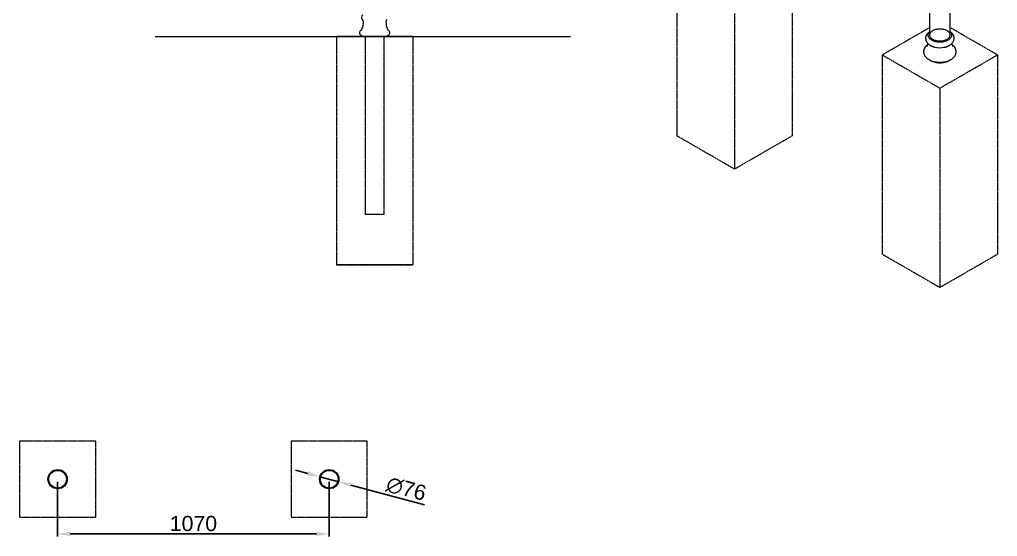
# Model space of a CAD drawing. Header units: millimetres. Extents: x -240 to 6537, y -254 to 4208.
# Drawn here: x 2685 to 6537, y -254 to 1784 of the extents above; entities that cross this region are included whole.
import ezdxf

# ---------------------------------------------------------------- set-up
doc = ezdxf.new("R2010")
doc.units = ezdxf.units.MM
doc.linetypes.add('HIDDEN', pattern=[1.905, 1.27, -0.635])
for name, color, linetype, lineweight in [('ZANO_R', 7, 'Continuous', 0), ('ZANO_R_przerywana', 7, 'HIDDEN', 0), ('ZANO_W', 1, 'Continuous', 0)]:
    doc.layers.add(name, color=color, linetype=linetype, lineweight=lineweight)
doc.styles.add('Arial', font='arial.ttf')
doc.styles.get("Standard").update_dxf_attribs({"font": 'ARIALUNI.TTF'})
doc.dimstyles.new('pl i ang', dxfattribs={"dimtxt": 50, "dimasz": 50, "dimexe": 1.25, "dimexo": 0.625, "dimgap": 10, "dimtad": 1, "dimtoh": 1, "dimtxsty": 'Standard', "dimcen": 2.5, "dimclrd": 1, "dimclre": 1, "dimclrt": 1, "dimadec": 0, "dimazin": 0, "dimtfac": 1, "dimtmove": 0, "dimatfit": 3, "dimfxl": 1, "dimarcsym": 1})

# ---------------------------------------------------------------- blocks, each defined once
blk = doc.blocks.new('*D427')
at = {"layer": 'ZANO_W', "color": 1, "lineweight": -2}
for p, q in [((3819.5, -5.7), (3771.3, 7.4)), ((3867.8, -18.7), (3941.3, -38.6)), ((3989.5, -51.6), (4279.2, -129.9))]:
    blk.add_line(p, q, dxfattribs=at)
at = {"layer": 'ZANO_W', "color": 1}
for points in [[(3817.4, -13.7), (3821.7, 2.4), (3867.8, -18.7)], [(3991.7, -43.6), (3987.4, -59.7), (3941.3, -38.6)]]:
    blk.add_solid(points, dxfattribs=at)
at = {"layer": 'ZANO_W', "color": 1, "insert": (4207.6, -66.7), "char_height": 60, "attachment_point": 5, "rotation": 344.876, "style": 'Arial'}
blk.add_mtext('∅76', dxfattribs=at)
blk = doc.blocks.new('*D428')
at = {"layer": 'ZANO_W', "color": 1, "lineweight": -2}
for p, q in [((2834.5, -38.6), (2834.5, -254.4)), ((3904.5, -38.6), (3904.5, -254.4)), ((2884.5, -244.4), (3854.5, -244.4))]:
    blk.add_line(p, q, dxfattribs=at)
at = {"layer": 'ZANO_W', "color": 1}
for points in [[(2884.5, -236), (2884.5, -252.7), (2834.5, -244.4)], [(3854.5, -252.7), (3854.5, -236), (3904.5, -244.4)]]:
    blk.add_solid(points, dxfattribs=at)
at = {"layer": 'ZANO_W', "color": 1, "insert": (3369.5, -203.7), "char_height": 60, "attachment_point": 5, "style": 'Arial'}
blk.add_mtext('1070', dxfattribs=at)

msp = doc.modelspace()

# ---------------------------------------------------------------- linework, layer by layer
at = {"layer": 'ZANO_R'}
for p, q in [((6269.3, 2266.5), (6269.3, 1722.7)), ((6350.7, 1722.7), (6350.7, 2266.5)), ((3218.7, 1716.9), (4855, 1716.9)), ((3933.5, 1716.9), (4233.5, 1716.9)), ((4233.5, 1716.9), (3933.5, 1716.9)), ((4032.4, 1719.4), (4033.5, 1716.9)), ((4121.5, 1716.9), (4045.5, 1716.9)), ((4133.5, 1716.9), (4134.6, 1719.4)), ((6263, 1722.7), (6263, 1721.4)), ((6357, 1721.4), (6357, 1722.7)), ((6361.7, 1677.7), (6361.6, 1677.8))]:
    msp.add_line(p, q, dxfattribs=at)
at = {"layer": 'ZANO_R', "flags": 128}
for points in [[(6269.3, 1736.3), (6269.1, 1736.1), (6267.2, 1733.9), (6265.6, 1731.6), (6264.4, 1729.3), (6263.6, 1726.9), (6263.1, 1724.5), (6263, 1722.1), (6263.3, 1719.6), (6263.9, 1717.2), (6265, 1714.9), (6266.4, 1712.6), (6268.1, 1710.3), (6270.2, 1708.2), (6272.6, 1706.2), (6275.3, 1704.3), (6278.3, 1702.6), (6281.5, 1701.1), (6285, 1699.7), (6288.7, 1698.5), (6292.5, 1697.5), (6296.5, 1696.7), (6300.6, 1696.1), (6304.7, 1695.7), (6309, 1695.5), (6313.2, 1695.6), (6317.4, 1695.8), (6321.5, 1696.3), (6325.5, 1697), (6329.5, 1697.9), (6333.2, 1699.1), (6336.8, 1700.3), (6340.2, 1701.8), (6343.3, 1703.5)], [(6338.7, 1706.1), (6341.4, 1707.8), (6343.7, 1709.6), (6345.8, 1711.5), (6347.4, 1713.6), (6348.8, 1715.7), (6349.8, 1717.9), (6350.4, 1720.1), (6350.6, 1722.4), (6350.5, 1724.6), (6350, 1726.9), (6349.1, 1729.1), (6347.8, 1731.2), (6346.2, 1733.3), (6344.3, 1735.3), (6342, 1737.1), (6339.4, 1738.8), (6336.6, 1740.4), (6333.5, 1741.8), (6330.2, 1743), (6326.7, 1744.1), (6323, 1744.9), (6319.3, 1745.5), (6315.4, 1745.9), (6311.5, 1746.1), (6307.6, 1746.1), (6303.7, 1745.8), (6299.8, 1745.4), (6296.1, 1744.7), (6292.5, 1743.8), (6289, 1742.7), (6285.7, 1741.5), (6282.7, 1740), (6279.9, 1738.4), (6277.4, 1736.7), (6275.3, 1734.8), (6273.4, 1732.8), (6271.9, 1730.7), (6270.7, 1728.6), (6269.9, 1726.3), (6269.5, 1724.1), (6269.4, 1721.8), (6269.8, 1719.6), (6270.5, 1717.3), (6271.5, 1715.2), (6273, 1713), (6274.8, 1711), (6276.9, 1709.1), (6279.3, 1707.3), (6282, 1705.7), (6285, 1704.2), (6288.2, 1702.9), (6291.6, 1701.8), (6295.2, 1700.8), (6298.9, 1700.1), (6302.7, 1699.6), (6306.6, 1699.3), (6310.5, 1699.2), (6314.4, 1699.4), (6318.3, 1699.7), (6322.1, 1700.3), (6325.8, 1701.1), (6329.3, 1702), (6332.7, 1703.2), (6335.8, 1704.6), (6338.7, 1706.1)], [(6343.3, 1703.5), (6346.1, 1705.3), (6348.7, 1707.2), (6350.9, 1709.3), (6352.8, 1711.4), (6354.4, 1713.7), (6355.6, 1716), (6356.5, 1718.4), (6356.9, 1720.8), (6357, 1723.3), (6356.8, 1725.7), (6356.1, 1728.1), (6355.1, 1730.5), (6353.7, 1732.8), (6351.9, 1735), (6350.7, 1736.3)], [(6268.7, 1624.5), (6271.4, 1622.8), (6274.7, 1621), (6278.1, 1619.3), (6281.8, 1617.9), (6285.7, 1616.6), (6289.8, 1615.5), (6294, 1614.7), (6298.4, 1614), (6302.8, 1613.5), (6307.2, 1613.3), (6311.7, 1613.3), (6316.2, 1613.5), (6320.6, 1613.9), (6324.9, 1614.5), (6329.2, 1615.3), (6333.3, 1616.3), (6337.2, 1617.5), (6341, 1619), (6344.5, 1620.5), (6347.8, 1622.3)], [(6347.8, 1622.3), (6350.8, 1624.2), (6351.4, 1624.6)]]:
    msp.add_lwpolyline(points, dxfattribs=at)
at = {"layer": 'ZANO_R'}
for centre, radius in [((2834.5, -28.6), 38.1), ((2834.5, -28.6), 38.1), ((2834.5, -28.6), 34.9), ((3904.5, -28.6), 38.1), ((3904.5, -28.6), 38.1), ((3904.5, -28.6), 34.9)]:
    msp.add_circle(centre, radius, dxfattribs=at)
for centre, radius, start, end in [((4041.1, 1791.9), 10.1, 115.9948, 234.6754), ((3949.5, 1778.7), 90, 338.3454, 357.6874), ((4029.5, 1775.5), 10, 357.6874, 54.6754), ((4137.5, 1775.5), 10, 125.3246, 182.3126), ((4217.4, 1778.7), 90, 182.3126, 201.6546), ((4033.7, 1731.5), 10.3, 119.0705, 247.0771), ((4023.9, 1749.2), 10, 299.0705, 338.3454), ((4143.1, 1749.2), 10, 201.6546, 240.9295), ((4133.2, 1731.5), 10.3, 292.9229, 60.9295), ((4027.8, 1717.4), 5, 23.5782, 67.0771), ((4139.2, 1717.4), 5, 112.9229, 156.4218), ((6310, 1759.5), 86.9, 257.0094, 281.2064)]:
    msp.add_arc(centre, radius, start, end, dxfattribs=at)
for points, knots in [([(6267.6, 1734.1), (6267.5, 1734.1), (6266.3, 1733.3), (6264.4, 1731.6), (6261.9, 1729.1), (6259.6, 1726.4), (6257.8, 1723.6), (6256.3, 1720.7), (6255.1, 1717.7), (6254.3, 1714.7), (6253.9, 1711.7), (6253.8, 1708.7), (6254.1, 1705.8), (6254.7, 1702.9), (6255.6, 1700), (6256.9, 1697.2), (6258.4, 1694.6), (6260.3, 1692), (6262.4, 1689.5), (6264.9, 1687.1), (6267.7, 1684.9), (6270.7, 1682.8), (6274, 1680.8), (6277.5, 1679.1), (6281.3, 1677.6), (6285.1, 1676.2), (6288.1, 1675.3), (6289.9, 1675), (6290.2, 1674.9)], [0, 0, 0, 0, 0.004511, 0.048511, 0.092147, 0.135162, 0.177327, 0.218504, 0.258678, 0.297942, 0.336475, 0.374502, 0.412273, 0.449982, 0.48787, 0.526179, 0.565122, 0.60486, 0.645481, 0.686979, 0.72925, 0.772121, 0.815381, 0.858838, 0.902317, 0.945722, 0.989013, 1, 1, 1, 1]), ([(6327, 1674.3), (6327.2, 1674.3), (6328.8, 1674.6), (6331.7, 1675.3), (6335.7, 1676.5), (6339.6, 1677.9), (6343.2, 1679.4), (6345.8, 1680.8), (6347.8, 1681.9), (6349.8, 1683.1), (6352.4, 1684.9), (6355.3, 1687.2), (6357.9, 1689.8), (6360.1, 1692.4), (6362, 1695.2), (6363.6, 1698.1), (6364.8, 1701.1), (6365.6, 1704.1), (6366.1, 1707.1), (6366.2, 1710), (6366, 1713), (6365.4, 1715.9), (6364.5, 1718.8), (6363.3, 1721.6), (6361.8, 1724.2), (6360, 1726.9), (6357.9, 1729.4), (6355.4, 1731.7), (6353.7, 1733.3), (6352.6, 1734), (6352.6, 1734)], [0, 0, 0, 0, 0.006009, 0.048081, 0.090311, 0.132724, 0.175334, 0.215688, 0.22695, 0.250207, 0.293105, 0.33599, 0.378553, 0.420542, 0.461727, 0.501962, 0.541214, 0.579564, 0.617176, 0.654265, 0.691074, 0.7278, 0.764668, 0.801918, 0.839761, 0.878363, 0.917817, 0.958132, 0.999219, 1, 1, 1, 1]), ([(6260.9, 1684), (6260.8, 1684), (6259.7, 1683.1), (6257.7, 1681.4), (6255, 1678.7), (6252.6, 1675.9), (6250.6, 1673), (6248.9, 1670), (6247.6, 1666.9), (6246.7, 1663.8), (6246.1, 1660.6), (6245.8, 1657.5), (6245.9, 1654.3), (6246.4, 1651.2), (6247.1, 1648.2), (6248.2, 1645.2), (6249.6, 1642.3), (6251.4, 1639.5), (6253.4, 1636.8), (6255.7, 1634.1), (6258.4, 1631.6), (6261.3, 1629.3), (6264.6, 1627), (6268, 1625), (6271.7, 1623.1), (6275.6, 1621.4), (6279.7, 1619.9), (6283.9, 1618.6), (6288.3, 1617.5), (6292.7, 1616.6), (6297.3, 1615.9), (6301.9, 1615.5), (6306.5, 1615.2), (6311.2, 1615.2), (6315.8, 1615.3), (6320.4, 1615.7), (6325, 1616.2), (6329.5, 1617), (6333.9, 1618), (6338.2, 1619.2), (6342.4, 1620.6), (6346.4, 1622.2), (6350, 1623.9), (6352.1, 1625.1), (6353.1, 1625.6)], [0, 0, 0, 0, 0.00174, 0.027326, 0.052738, 0.077853, 0.102557, 0.126769, 0.150461, 0.173658, 0.196436, 0.218899, 0.241174, 0.263379, 0.28562, 0.308027, 0.330718, 0.353788, 0.377301, 0.401278, 0.425695, 0.450486, 0.475557, 0.500807, 0.526146, 0.551495, 0.576808, 0.602066, 0.627261, 0.652398, 0.677482, 0.702527, 0.727544, 0.75255, 0.777559, 0.802582, 0.827635, 0.852731, 0.877888, 0.903119, 0.928436, 0.953848, 0.979356, 1, 1, 1, 1]), ([(6262.3, 1689.7), (6262.1, 1688.6), (6261.6, 1686.2), (6260.6, 1683), (6259.6, 1680.2), (6258.8, 1678.6), (6258.4, 1677.8)], [0, 0, 0, 0, 0.254197, 0.517957, 0.769947, 1, 1, 1, 1]), ([(6353.1, 1625.6), (6353.7, 1626), (6355.5, 1627.1), (6358.4, 1629), (6361.4, 1631.4), (6364.2, 1634.1), (6366.7, 1636.8), (6368.8, 1639.7), (6370.6, 1642.7), (6372, 1645.8), (6373.1, 1648.9), (6373.8, 1652), (6374.2, 1655.2), (6374.2, 1658.3), (6373.8, 1661.4), (6373.2, 1664.5), (6372.2, 1667.5), (6370.9, 1670.4), (6369.3, 1673.3), (6367.3, 1676), (6365.1, 1678.7), (6362.5, 1681.2), (6360.5, 1683), (6359.3, 1683.9), (6359.1, 1684)], [0, 0, 0, 0, 0.028039, 0.08003, 0.132026, 0.183744, 0.234941, 0.285376, 0.334856, 0.383286, 0.430683, 0.47717, 0.522944, 0.568248, 0.613348, 0.658434, 0.703772, 0.749611, 0.796164, 0.843581, 0.891936, 0.941211, 0.991296, 1, 1, 1, 1]), ([(6361.6, 1677.8), (6361.5, 1678), (6361.1, 1678.8), (6360.3, 1680.7), (6359.2, 1683.6), (6358.3, 1686.6), (6357.9, 1688.7), (6357.7, 1689.7)], [0, 0, 0, 0, 0.043339, 0.278032, 0.524689, 0.782963, 1, 1, 1, 1])]:
    msp.add_open_spline(points, degree=3, knots=knots, dxfattribs=at)
at = {"layer": 'ZANO_R_przerywana'}
for p, q in [((5274.4, 2111), (5274.4, 1325.4)), ((5728, 2094.6), (5728, 1325.4)), ((5501.2, 1980.1), (5501.2, 1194.5)), ((6269.3, 1751.5), (6083.2, 1644.1)), ((6536.8, 1644.1), (6350.7, 1751.5)), ((3933.5, 1716.9), (3933.5, 816.9)), ((3933.5, 1716.9), (3933.5, 816.9)), ((4045.4, 1716.9), (4045.4, 1016.9)), ((4121.5, 1016.9), (4121.5, 1716.9)), ((4233.5, 1716.9), (4233.5, 816.9)), ((4233.5, 1716.9), (4233.5, 816.9)), ((6083.2, 1644.1), (6083.2, 858.5)), ((6083.2, 1644.1), (6310, 1513.2)), ((6310, 1513.2), (6536.8, 1644.1)), ((6536.8, 1644.1), (6536.8, 858.5)), ((6310, 1513.2), (6310, 727.6)), ((5274.4, 1325.4), (5501.2, 1194.5)), ((5501.2, 1194.5), (5728, 1325.4)), ((4045.4, 1016.9), (4121.5, 1016.9)), ((6083.2, 858.5), (6310, 727.6)), ((6310, 727.6), (6536.8, 858.5)), ((3933.5, 816.9), (4233.5, 816.9)), ((4233.5, 816.9), (3933.5, 816.9)), ((2684.5, 121.4), (2684.5, -178.6)), ((2984.5, 121.4), (2684.5, 121.4)), ((2984.5, -178.6), (2984.5, 121.4)), ((3754.5, 121.4), (3754.5, -178.6)), ((4054.5, 121.4), (3754.5, 121.4)), ((4054.5, -178.6), (4054.5, 121.4)), ((2684.5, -178.6), (2984.5, -178.6)), ((3754.5, -178.6), (4054.5, -178.6))]:
    msp.add_line(p, q, dxfattribs=at)

# ---------------------------------------------------------------- dimensions: what is measured, and where the dimension line sits
at = {"layer": 'ZANO_W'}
dim = msp.add_diameter_dim_2p(p1=(3867.8, -18.7), p2=(3941.3, -38.6), dimstyle='pl i ang', override={"dimtxt": 60, "dimexe": 10, "dimexo": 10, "dimtoh": 0, "dimdec": 0, "dimtxsty": 'Arial', "dimtdec": 0, "dimtmove": 1}, dxfattribs=at)
dim.commit()
dim.dimension.update_dxf_attribs({"geometry": '*D427', "text_midpoint": (4196.6, -107.6), "dimtype": 163})
dim = msp.add_linear_dim(base=(3904.5, -244.4), p1=(2834.5, -28.6), p2=(3904.5, -28.6), dimstyle='pl i ang', override={"dimtxt": 60, "dimexe": 10, "dimexo": 10, "dimtoh": 0, "dimdec": 0, "dimtxsty": 'Arial', "dimtdec": 0, "dimtmove": 1}, dxfattribs=at)
dim.commit()
dim.dimension.update_dxf_attribs({"geometry": '*D428', "text_midpoint": (3369.5, -203.7)})

doc.saveas('drawing.dxf')
